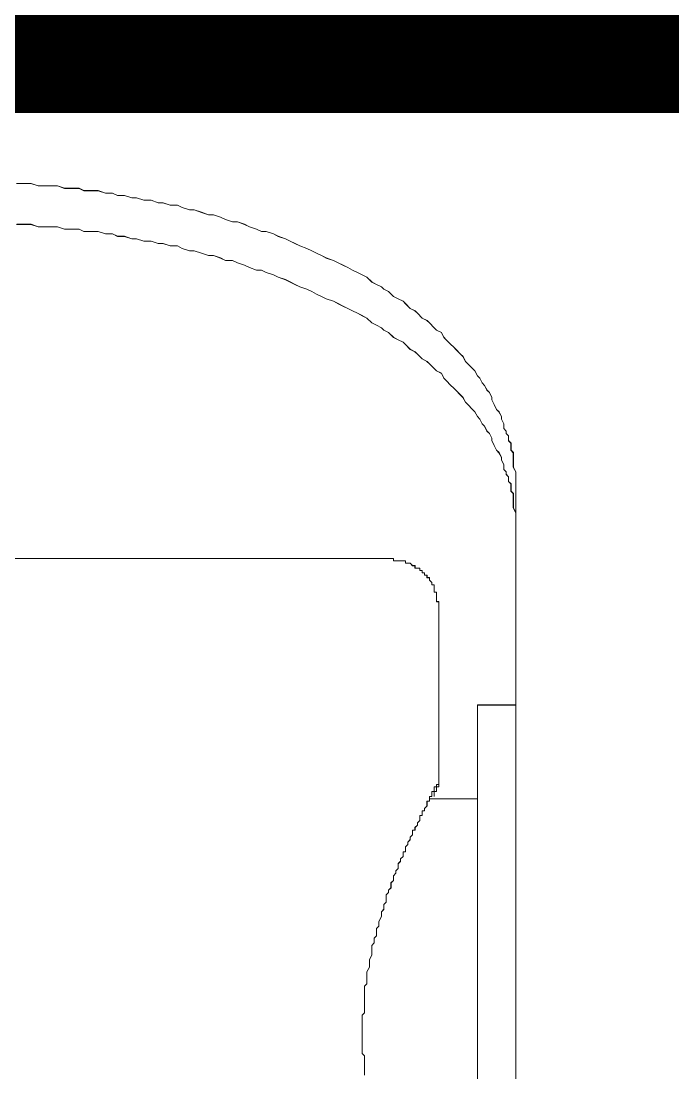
# Model space of a CAD drawing. Header units: millimetres. Extents: x -8913 to 62688, y -13000 to 43000.
# Drawn here: x 48588.87 to 48603.13, y 16071.36 to 16094.36 of the extents above; entities that cross this region are included whole.
import ezdxf
from ezdxf.enums import TextEntityAlignment as Align

# ---------------------------------------------------------------- set-up
doc = ezdxf.new("R2010")
doc.units = ezdxf.units.MM
doc.header["$MEASUREMENT"] = 0
doc.linetypes.add('HIDDEN2', pattern=[4.7625, 3.175, -1.5875])
for name, color, linetype, lineweight in [('08--DETREF', 7, 'Continuous', 25), ('08--SECTREF-1', 2, 'Continuous', 25), ('08--SECTREF-2', 4, 'Continuous', 35), ('1735 X DT-5BR-FFP$0$N--SANITARY-2', 9, 'Continuous', 18), ('N--DRAINPOINT', 251, 'Continuous', 18), ('N--SANITARY-1', 9, 'Continuous', 18), ('Z--X-REF', 7, 'Continuous', 0)]:
    doc.layers.add(name, color=color, linetype=linetype, lineweight=lineweight)
doc.styles.add('ISO', font='isocp2.shx', dxfattribs={"width": 0.8})

# ---------------------------------------------------------------- blocks, each defined once
blk = doc.blocks.new('1735 X DT-5BR-FFP$0$A$C491B616C')
at = {"lineweight": 9, "ltscale": 5}
for points in [[(-21.139, -76.574), (-21.139, -64.551)], [(-19.777, -88.427), (-19.777, -64.551)], [(-15.772, -75.294), (-15.772, -75.379), (-15.772, -75.549), (-15.772, -75.635), (-15.772, -75.72), (-15.772, -75.89), (-15.772, -75.976), (-15.686, -76.061), (-15.686, -76.231), (-15.686, -76.317), (-15.686, -76.488), (-15.686, -76.574), (-15.686, -76.659), (-15.686, -76.829), (-15.686, -76.915), (-15.686, -77.001), (-15.686, -77.17), (-15.686, -77.256), (-15.686, -77.425), (-15.772, -77.511), (-15.772, -77.597), (-15.772, -77.768), (-15.772, -77.852), (-15.772, -77.938), (-15.772, -78.109), (-15.772, -78.193), (-15.772, -78.279), (-15.772, -78.448), (-15.856, -78.534), (-15.856, -78.621), (-15.856, -78.789), (-15.856, -78.875), (-15.856, -78.962), (-15.942, -79.13), (-15.942, -79.217), (-15.942, -79.301), (-15.942, -79.387), (-16.027, -79.558), (-16.027, -79.642), (-16.027, -79.728), (-16.027, -79.899), (-16.111, -79.985), (-16.111, -80.069), (-16.111, -80.154), (-16.197, -80.24), (-16.197, -80.409), (-16.197, -80.495), (-16.282, -80.581), (-16.282, -80.667), (-16.282, -80.751), (-16.368, -80.922), (-16.368, -81.008), (-16.368, -81.092), (-16.452, -81.179), (-16.452, -81.263), (-16.452, -81.349), (-16.538, -81.433), (-16.538, -81.604), (-16.538, -81.69), (-16.624, -81.775), (-16.624, -81.861), (-16.709, -81.945), (-16.709, -82.031), (-16.709, -82.116), (-16.793, -82.202), (-16.793, -82.286), (-16.793, -82.371), (-16.879, -82.457), (-16.879, -82.543), (-16.965, -82.627), (-16.965, -82.712), (-16.965, -82.798), (-17.05, -82.882), (-17.05, -82.968), (-17.136, -83.053), (-17.136, -83.139), (-17.136, -83.223), (-17.22, -83.223), (-17.22, -83.309), (-17.22, -83.395), (-17.305, -83.48), (-17.305, -83.564), (-17.391, -83.65), (-17.391, -83.736), (-17.475, -83.823), (-17.475, -83.905), (-17.475, -83.991), (-17.561, -83.991), (-17.561, -84.078), (-17.646, -84.164), (-17.646, -84.246), (-17.732, -84.332), (-17.732, -84.419), (-17.732, -84.505), (-17.816, -84.505), (-17.816, -84.589), (-17.816, -84.674), (-17.901, -84.674), (-17.901, -84.76), (-17.987, -84.844), (-17.987, -84.93), (-17.987, -85.015), (-18.071, -85.015), (-18.071, -85.101), (-18.071, -85.185), (-18.157, -85.185), (-18.157, -85.271), (-18.157, -85.356), (-18.242, -85.356), (-18.242, -85.442), (-18.242, -85.526), (-18.328, -85.526), (-18.328, -85.612), (-18.412, -85.612), (-18.412, -85.697)], [(-21.139, -85.783), (-21.139, -76.574)], [(-19.777, -85.101), (-18.071, -85.101)], [(-18.242, -85.185), (-18.242, -85.271), (-18.242, -85.356), (-18.328, -85.356), (-18.328, -85.442), (-18.328, -85.526), (-18.412, -85.526), (-18.412, -85.612), (-18.412, -85.697)], [(-21.139, -95.844), (-21.139, -85.783)], [(-18.412, -85.697), (-18.412, -91.922)], [(-21.139, -88.427), (-19.777, -88.427)], [(-18.412, -91.922), (-18.412, -92.008), (-18.412, -92.093), (-18.328, -92.093), (-18.328, -92.177), (-18.328, -92.263), (-18.328, -92.349), (-18.328, -92.434), (-18.242, -92.434), (-18.242, -92.518), (-18.242, -92.604), (-18.242, -92.689), (-18.157, -92.689), (-18.157, -92.775), (-18.071, -92.859), (-18.071, -92.945), (-17.987, -92.945), (-17.987, -93.03), (-17.901, -93.03), (-17.901, -93.116), (-17.816, -93.116), (-17.816, -93.2), (-17.732, -93.2), (-17.732, -93.286), (-17.646, -93.286), (-17.561, -93.286), (-17.561, -93.371), (-17.475, -93.371), (-17.391, -93.457), (-17.305, -93.457), (-17.22, -93.457), (-17.22, -93.541), (-17.136, -93.541), (-17.05, -93.541), (-16.965, -93.541), (-16.879, -93.541), (-16.793, -93.541), (-16.793, -93.627), (-16.709, -93.627)], [(-1.201, -93.627), (-16.709, -93.627)], [(-3.418, -105.48), (-3.672, -105.48), (-3.927, -105.48), (-4.184, -105.396), (-4.355, -105.396), (-4.611, -105.396), (-4.866, -105.396), (-5.121, -105.31), (-5.376, -105.31), (-5.633, -105.31), (-5.803, -105.224), (-6.058, -105.224), (-6.313, -105.224), (-6.568, -105.139), (-6.826, -105.139), (-6.995, -105.055), (-7.252, -105.055), (-7.507, -104.969), (-7.677, -104.969), (-7.932, -104.882), (-8.189, -104.882), (-8.444, -104.796), (-8.614, -104.796), (-8.869, -104.714), (-9.124, -104.714), (-9.297, -104.628), (-9.552, -104.541), (-9.722, -104.541), (-9.979, -104.455), (-10.234, -104.373), (-10.404, -104.373), (-10.659, -104.286), (-10.83, -104.2), (-11.085, -104.2), (-11.255, -104.116), (-11.512, -104.03), (-11.681, -103.945), (-11.937, -103.859), (-12.108, -103.859), (-12.278, -103.775), (-12.533, -103.689), (-12.704, -103.604), (-12.96, -103.518), (-13.129, -103.434), (-13.3, -103.348), (-13.47, -103.263), (-13.725, -103.177), (-13.896, -103.093), (-14.068, -103.007), (-14.237, -102.922), (-14.409, -102.836), (-14.664, -102.752), (-14.835, -102.666), (-15.005, -102.581), (-15.176, -102.495), (-15.346, -102.411), (-15.515, -102.325), (-15.686, -102.24), (-15.856, -102.156), (-16.027, -101.983), (-16.197, -101.899), (-16.368, -101.813), (-16.452, -101.729), (-16.624, -101.644), (-16.793, -101.472), (-16.965, -101.386), (-17.136, -101.303), (-17.22, -101.217), (-17.391, -101.045), (-17.561, -100.962), (-17.646, -100.876), (-17.816, -100.704), (-17.987, -100.619), (-18.071, -100.535), (-18.242, -100.363), (-18.328, -100.278), (-18.497, -100.194), (-18.583, -100.021), (-18.667, -99.937), (-18.838, -99.767), (-18.924, -99.682), (-19.008, -99.596), (-19.181, -99.425), (-19.265, -99.341), (-19.349, -99.171), (-19.436, -99.084), (-19.606, -98.914), (-19.69, -98.829), (-19.777, -98.659), (-19.861, -98.573), (-19.947, -98.402), (-20.032, -98.318), (-20.118, -98.147), (-20.202, -98.061), (-20.286, -97.892), (-20.286, -97.806), (-20.373, -97.634), (-20.457, -97.465), (-20.543, -97.379), (-20.628, -97.209), (-20.628, -97.124), (-20.714, -96.952), (-20.714, -96.781), (-20.798, -96.697), (-20.798, -96.611), (-20.882, -96.526), (-20.882, -96.44), (-20.882, -96.356), (-20.969, -96.271), (-20.969, -96.185), (-20.969, -96.099), (-20.969, -96.015), (-21.053, -95.93), (-21.053, -95.844), (-21.053, -95.76), (-21.053, -95.674), (-21.053, -95.589), (-21.053, -95.419), (-21.139, -95.248), (-21.139, -95.162), (-21.139, -94.992), (-21.139, -94.821), (-21.139, -94.737), (-21.139, -94.396)], [(-3.418, -106.929), (-3.672, -106.929), (-3.927, -106.929), (-4.184, -106.844), (-4.355, -106.844), (-4.611, -106.844), (-4.866, -106.844), (-5.121, -106.758), (-5.376, -106.758), (-5.633, -106.758), (-5.803, -106.674), (-6.058, -106.674), (-6.313, -106.674), (-6.568, -106.588), (-6.826, -106.588), (-6.995, -106.503), (-7.252, -106.503), (-7.507, -106.417), (-7.677, -106.417), (-7.932, -106.333), (-8.189, -106.333), (-8.444, -106.247), (-8.614, -106.247), (-8.869, -106.162), (-9.124, -106.162), (-9.297, -106.078), (-9.552, -105.992), (-9.722, -105.992), (-9.979, -105.906), (-10.234, -105.821), (-10.404, -105.821), (-10.659, -105.737), (-10.83, -105.651), (-11.085, -105.566), (-11.255, -105.566), (-11.512, -105.48), (-11.681, -105.396), (-11.937, -105.31), (-12.108, -105.224), (-12.278, -105.224), (-12.533, -105.139), (-12.704, -105.055), (-12.96, -104.969), (-13.129, -104.882), (-13.3, -104.796), (-13.47, -104.714), (-13.725, -104.628), (-13.896, -104.541), (-14.068, -104.455), (-14.237, -104.373), (-14.409, -104.286), (-14.664, -104.2), (-14.835, -104.116), (-15.005, -104.03), (-15.176, -103.945), (-15.346, -103.859), (-15.515, -103.775), (-15.686, -103.689), (-15.856, -103.604), (-16.027, -103.434), (-16.197, -103.348), (-16.368, -103.263), (-16.452, -103.177), (-16.624, -103.093), (-16.793, -102.922), (-16.965, -102.836), (-17.136, -102.752), (-17.22, -102.666), (-17.391, -102.495), (-17.561, -102.411), (-17.646, -102.325), (-17.816, -102.156), (-17.987, -102.07), (-18.071, -101.983), (-18.242, -101.813), (-18.328, -101.729), (-18.497, -101.644), (-18.583, -101.472), (-18.667, -101.386), (-18.838, -101.217), (-18.924, -101.131), (-19.008, -101.045), (-19.181, -100.876), (-19.265, -100.79), (-19.349, -100.619), (-19.436, -100.535), (-19.606, -100.363), (-19.69, -100.278), (-19.777, -100.108), (-19.861, -100.021), (-19.947, -99.853), (-20.032, -99.767), (-20.118, -99.596), (-20.202, -99.512), (-20.286, -99.341), (-20.286, -99.255), (-20.373, -99.084), (-20.457, -98.914), (-20.543, -98.829), (-20.628, -98.659), (-20.628, -98.573), (-20.714, -98.402), (-20.714, -98.233), (-20.798, -98.147), (-20.798, -98.061), (-20.882, -97.975), (-20.882, -97.892), (-20.882, -97.806), (-20.969, -97.72), (-20.969, -97.634), (-20.969, -97.551), (-20.969, -97.465), (-21.053, -97.379), (-21.053, -97.293), (-21.053, -97.209), (-21.053, -97.124), (-21.053, -97.038), (-21.053, -96.867), (-21.139, -96.697), (-21.139, -96.611), (-21.139, -96.44), (-21.139, -96.271), (-21.139, -96.185), (-21.139, -95.844)]]:
    blk.add_lwpolyline(points, dxfattribs=at)
blk = doc.blocks.new('1735 X DT-5BR-FFP')
at = {"layer": '1735 X DT-5BR-FFP$0$N--SANITARY-2', "xscale": 0.6161137440758294, "yscale": 0.6161137440758294, "zscale": 0.6161137440758294, "rotation": 180}
blk.add_blockref('1735 X DT-5BR-FFP$0$A$C491B616C', (12799.169, 16024.925), dxfattribs=at)
blk = doc.blocks.new('*U219')
at = {"layer": '08--DETREF', "color": 251, "linetype": 'HIDDEN2', "ltscale": 100, "const_width": 35}
blk.add_lwpolyline([(-189465.282, 55104.06, 0.414214), (-189045.282, 54684.06), (-186281.113, 54684.06, 0.414214), (-185861.113, 55104.06), (-185861.113, 59302.942, 0.414214), (-186281.113, 59722.942), (-189045.282, 59722.942, 0.414214), (-189465.282, 59302.942)], format="xyb", close=True, dxfattribs=at)
at = {"layer": '08--SECTREF-1', "style": 'ISO', "width": 0.8, "flags": 4}
blk.add_attdef('DRG-NO', text='', height=250, dxfattribs=at).set_placement((-184474.304, 59953.744), align=Align.MIDDLE_CENTER)
at = {"layer": '08--SECTREF-2', "style": 'ISO', "width": 0.8, "flags": 4}
blk.add_attdef('SECTION', text='', height=350, dxfattribs=at).set_placement((-184474.304, 60374.375), align=Align.MIDDLE_CENTER)
blk = doc.blocks.new('A$C491B616C')
at = {"lineweight": 9, "ltscale": 5}
for points in [[(-21.139, -76.574), (-21.139, -64.551)], [(-19.777, -88.427), (-19.777, -64.551)], [(-15.772, -75.294), (-15.772, -75.379), (-15.772, -75.549), (-15.772, -75.635), (-15.772, -75.72), (-15.772, -75.89), (-15.772, -75.976), (-15.686, -76.061), (-15.686, -76.231), (-15.686, -76.317), (-15.686, -76.488), (-15.686, -76.574), (-15.686, -76.659), (-15.686, -76.829), (-15.686, -76.915), (-15.686, -77.001), (-15.686, -77.17), (-15.686, -77.256), (-15.686, -77.425), (-15.772, -77.511), (-15.772, -77.597), (-15.772, -77.768), (-15.772, -77.852), (-15.772, -77.938), (-15.772, -78.109), (-15.772, -78.193), (-15.772, -78.279), (-15.772, -78.448), (-15.856, -78.534), (-15.856, -78.621), (-15.856, -78.789), (-15.856, -78.875), (-15.856, -78.962), (-15.942, -79.13), (-15.942, -79.217), (-15.942, -79.301), (-15.942, -79.387), (-16.027, -79.558), (-16.027, -79.642), (-16.027, -79.728), (-16.027, -79.899), (-16.111, -79.985), (-16.111, -80.069), (-16.111, -80.154), (-16.197, -80.24), (-16.197, -80.409), (-16.197, -80.495), (-16.282, -80.581), (-16.282, -80.667), (-16.282, -80.751), (-16.368, -80.922), (-16.368, -81.008), (-16.368, -81.092), (-16.452, -81.179), (-16.452, -81.263), (-16.452, -81.349), (-16.538, -81.433), (-16.538, -81.604), (-16.538, -81.69), (-16.624, -81.775), (-16.624, -81.861), (-16.709, -81.945), (-16.709, -82.031), (-16.709, -82.116), (-16.793, -82.202), (-16.793, -82.286), (-16.793, -82.371), (-16.879, -82.457), (-16.879, -82.543), (-16.965, -82.627), (-16.965, -82.712), (-16.965, -82.798), (-17.05, -82.882), (-17.05, -82.968), (-17.136, -83.053), (-17.136, -83.139), (-17.136, -83.223), (-17.22, -83.223), (-17.22, -83.309), (-17.22, -83.395), (-17.305, -83.48), (-17.305, -83.564), (-17.391, -83.65), (-17.391, -83.736), (-17.475, -83.823), (-17.475, -83.905), (-17.475, -83.991), (-17.561, -83.991), (-17.561, -84.078), (-17.646, -84.164), (-17.646, -84.246), (-17.732, -84.332), (-17.732, -84.419), (-17.732, -84.505), (-17.816, -84.505), (-17.816, -84.589), (-17.816, -84.674), (-17.901, -84.674), (-17.901, -84.76), (-17.987, -84.844), (-17.987, -84.93), (-17.987, -85.015), (-18.071, -85.015), (-18.071, -85.101), (-18.071, -85.185), (-18.157, -85.185), (-18.157, -85.271), (-18.157, -85.356), (-18.242, -85.356), (-18.242, -85.442), (-18.242, -85.526), (-18.328, -85.526), (-18.328, -85.612), (-18.412, -85.612), (-18.412, -85.697)], [(-21.139, -85.783), (-21.139, -76.574)], [(-19.777, -85.101), (-18.071, -85.101)], [(-18.242, -85.185), (-18.242, -85.271), (-18.242, -85.356), (-18.328, -85.356), (-18.328, -85.442), (-18.328, -85.526), (-18.412, -85.526), (-18.412, -85.612), (-18.412, -85.697)], [(-21.139, -95.844), (-21.139, -85.783)], [(-18.412, -85.697), (-18.412, -91.922)], [(-21.139, -88.427), (-19.777, -88.427)], [(-18.412, -91.922), (-18.412, -92.008), (-18.412, -92.093), (-18.328, -92.093), (-18.328, -92.177), (-18.328, -92.263), (-18.328, -92.349), (-18.328, -92.434), (-18.242, -92.434), (-18.242, -92.518), (-18.242, -92.604), (-18.242, -92.689), (-18.157, -92.689), (-18.157, -92.775), (-18.071, -92.859), (-18.071, -92.945), (-17.987, -92.945), (-17.987, -93.03), (-17.901, -93.03), (-17.901, -93.116), (-17.816, -93.116), (-17.816, -93.2), (-17.732, -93.2), (-17.732, -93.286), (-17.646, -93.286), (-17.561, -93.286), (-17.561, -93.371), (-17.475, -93.371), (-17.391, -93.457), (-17.305, -93.457), (-17.22, -93.457), (-17.22, -93.541), (-17.136, -93.541), (-17.05, -93.541), (-16.965, -93.541), (-16.879, -93.541), (-16.793, -93.541), (-16.793, -93.627), (-16.709, -93.627)], [(-1.201, -93.627), (-16.709, -93.627)], [(-3.418, -105.48), (-3.672, -105.48), (-3.927, -105.48), (-4.184, -105.396), (-4.355, -105.396), (-4.611, -105.396), (-4.866, -105.396), (-5.121, -105.31), (-5.376, -105.31), (-5.633, -105.31), (-5.803, -105.224), (-6.058, -105.224), (-6.313, -105.224), (-6.568, -105.139), (-6.826, -105.139), (-6.995, -105.055), (-7.252, -105.055), (-7.507, -104.969), (-7.677, -104.969), (-7.932, -104.882), (-8.189, -104.882), (-8.444, -104.796), (-8.614, -104.796), (-8.869, -104.714), (-9.124, -104.714), (-9.297, -104.628), (-9.552, -104.541), (-9.722, -104.541), (-9.979, -104.455), (-10.234, -104.373), (-10.404, -104.373), (-10.659, -104.286), (-10.83, -104.2), (-11.085, -104.2), (-11.255, -104.116), (-11.512, -104.03), (-11.681, -103.945), (-11.937, -103.859), (-12.108, -103.859), (-12.278, -103.775), (-12.533, -103.689), (-12.704, -103.604), (-12.96, -103.518), (-13.129, -103.434), (-13.3, -103.348), (-13.47, -103.263), (-13.725, -103.177), (-13.896, -103.093), (-14.068, -103.007), (-14.237, -102.922), (-14.409, -102.836), (-14.664, -102.752), (-14.835, -102.666), (-15.005, -102.581), (-15.176, -102.495), (-15.346, -102.411), (-15.515, -102.325), (-15.686, -102.24), (-15.856, -102.156), (-16.027, -101.983), (-16.197, -101.899), (-16.368, -101.813), (-16.452, -101.729), (-16.624, -101.644), (-16.793, -101.472), (-16.965, -101.386), (-17.136, -101.303), (-17.22, -101.217), (-17.391, -101.045), (-17.561, -100.962), (-17.646, -100.876), (-17.816, -100.704), (-17.987, -100.619), (-18.071, -100.535), (-18.242, -100.363), (-18.328, -100.278), (-18.497, -100.194), (-18.583, -100.021), (-18.667, -99.937), (-18.838, -99.767), (-18.924, -99.682), (-19.008, -99.596), (-19.181, -99.425), (-19.265, -99.341), (-19.349, -99.171), (-19.436, -99.084), (-19.606, -98.914), (-19.69, -98.829), (-19.777, -98.659), (-19.861, -98.573), (-19.947, -98.402), (-20.032, -98.318), (-20.118, -98.147), (-20.202, -98.061), (-20.286, -97.892), (-20.286, -97.806), (-20.373, -97.634), (-20.457, -97.465), (-20.543, -97.379), (-20.628, -97.209), (-20.628, -97.124), (-20.714, -96.952), (-20.714, -96.781), (-20.798, -96.697), (-20.798, -96.611), (-20.882, -96.526), (-20.882, -96.44), (-20.882, -96.356), (-20.969, -96.271), (-20.969, -96.185), (-20.969, -96.099), (-20.969, -96.015), (-21.053, -95.93), (-21.053, -95.844), (-21.053, -95.76), (-21.053, -95.674), (-21.053, -95.589), (-21.053, -95.419), (-21.139, -95.248), (-21.139, -95.162), (-21.139, -94.992), (-21.139, -94.821), (-21.139, -94.737), (-21.139, -94.396)], [(-3.418, -106.929), (-3.672, -106.929), (-3.927, -106.929), (-4.184, -106.844), (-4.355, -106.844), (-4.611, -106.844), (-4.866, -106.844), (-5.121, -106.758), (-5.376, -106.758), (-5.633, -106.758), (-5.803, -106.674), (-6.058, -106.674), (-6.313, -106.674), (-6.568, -106.588), (-6.826, -106.588), (-6.995, -106.503), (-7.252, -106.503), (-7.507, -106.417), (-7.677, -106.417), (-7.932, -106.333), (-8.189, -106.333), (-8.444, -106.247), (-8.614, -106.247), (-8.869, -106.162), (-9.124, -106.162), (-9.297, -106.078), (-9.552, -105.992), (-9.722, -105.992), (-9.979, -105.906), (-10.234, -105.821), (-10.404, -105.821), (-10.659, -105.737), (-10.83, -105.651), (-11.085, -105.566), (-11.255, -105.566), (-11.512, -105.48), (-11.681, -105.396), (-11.937, -105.31), (-12.108, -105.224), (-12.278, -105.224), (-12.533, -105.139), (-12.704, -105.055), (-12.96, -104.969), (-13.129, -104.882), (-13.3, -104.796), (-13.47, -104.714), (-13.725, -104.628), (-13.896, -104.541), (-14.068, -104.455), (-14.237, -104.373), (-14.409, -104.286), (-14.664, -104.2), (-14.835, -104.116), (-15.005, -104.03), (-15.176, -103.945), (-15.346, -103.859), (-15.515, -103.775), (-15.686, -103.689), (-15.856, -103.604), (-16.027, -103.434), (-16.197, -103.348), (-16.368, -103.263), (-16.452, -103.177), (-16.624, -103.093), (-16.793, -102.922), (-16.965, -102.836), (-17.136, -102.752), (-17.22, -102.666), (-17.391, -102.495), (-17.561, -102.411), (-17.646, -102.325), (-17.816, -102.156), (-17.987, -102.07), (-18.071, -101.983), (-18.242, -101.813), (-18.328, -101.729), (-18.497, -101.644), (-18.583, -101.472), (-18.667, -101.386), (-18.838, -101.217), (-18.924, -101.131), (-19.008, -101.045), (-19.181, -100.876), (-19.265, -100.79), (-19.349, -100.619), (-19.436, -100.535), (-19.606, -100.363), (-19.69, -100.278), (-19.777, -100.108), (-19.861, -100.021), (-19.947, -99.853), (-20.032, -99.767), (-20.118, -99.596), (-20.202, -99.512), (-20.286, -99.341), (-20.286, -99.255), (-20.373, -99.084), (-20.457, -98.914), (-20.543, -98.829), (-20.628, -98.659), (-20.628, -98.573), (-20.714, -98.402), (-20.714, -98.233), (-20.798, -98.147), (-20.798, -98.061), (-20.882, -97.975), (-20.882, -97.892), (-20.882, -97.806), (-20.969, -97.72), (-20.969, -97.634), (-20.969, -97.551), (-20.969, -97.465), (-21.053, -97.379), (-21.053, -97.293), (-21.053, -97.209), (-21.053, -97.124), (-21.053, -97.038), (-21.053, -96.867), (-21.139, -96.697), (-21.139, -96.611), (-21.139, -96.44), (-21.139, -96.271), (-21.139, -96.185), (-21.139, -95.844)]]:
    blk.add_lwpolyline(points, dxfattribs=at)
blk = doc.blocks.new('A$C5A397BC0')
at = {"layer": 'N--SANITARY-1', "xscale": 0.6161137440758294, "yscale": 0.6161137440758294, "zscale": 0.6161137440758294, "rotation": 180}
blk.add_blockref('A$C491B616C', (-2200.831, 9574.924), dxfattribs=at)

msp = doc.modelspace()

# ---------------------------------------------------------------- block references
at = {"layer": 'Z--X-REF'}
msp.add_blockref('1735 X DT-5BR-FFP', (35787.501, 0), dxfattribs=at)

# ---------------------------------------------------------------- next in the draw order: block references
at = {"layer": '08--DETREF', "xscale": 0.7142857142857143, "yscale": 0.7142857142857143, "zscale": 0.7142857142857143}
msp.add_blockref('*U219', (183555.901, -26554.395), dxfattribs=at)
at = {"layer": 'N--DRAINPOINT'}
msp.add_blockref('A$C5A397BC0', (50787.5, 6450), dxfattribs=at)

doc.saveas('drawing.dxf')
